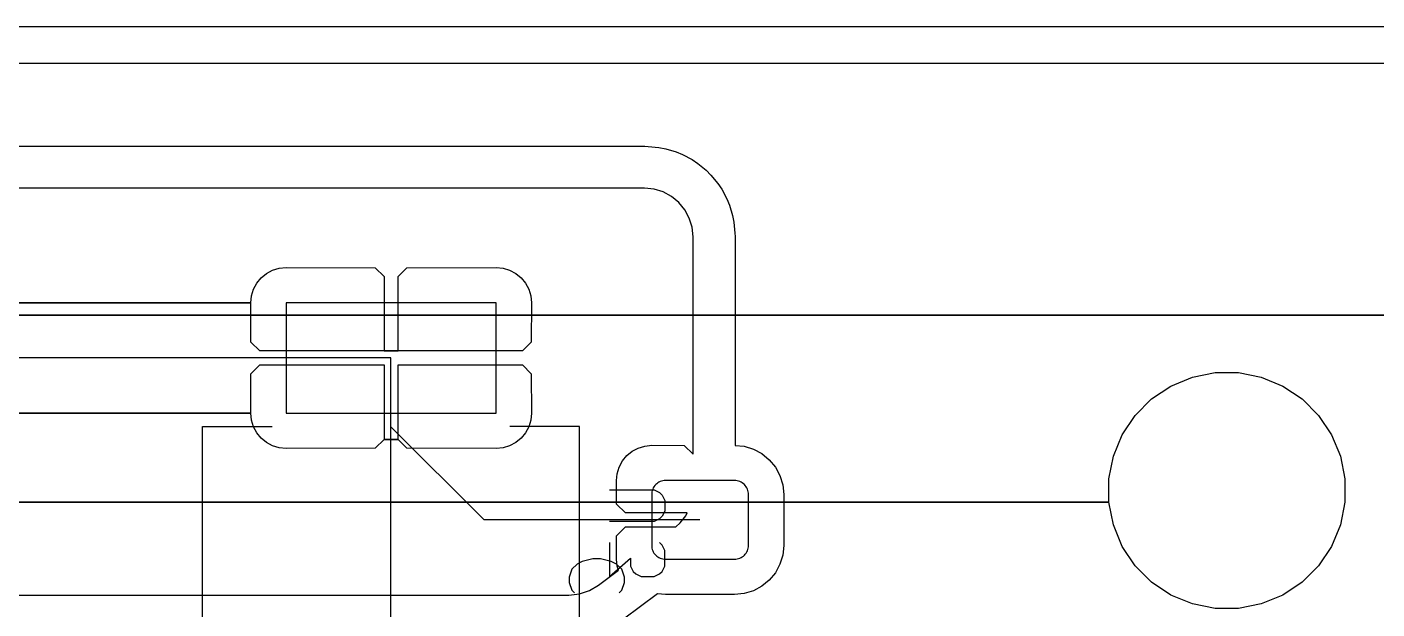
# Model space of a CAD drawing. Extents: x 169 to 33241, y 66 to 35500.
# Drawn here: x 11352 to 20966, y 31350 to 35500 of the extents above; entities that cross this region are included whole.
import ezdxf

# ---------------------------------------------------------------- set-up
doc = ezdxf.new("R2010")
doc.units = 0

msp = doc.modelspace()

# ---------------------------------------------------------------- linework, layer by layer
at = {"layer": 'Layer 1'}
for p, q in [((31241, 35500), (3744, 35500)), ((31231.5, 35240.2), (3756.51, 35240.2)), ((31231.5, 35240.2), (3756.51, 35240.2)), ((8438.64, 34650), (15751.2, 34650)), ((15751.2, 34650), (15775.7, 34648.8)), ((15775.7, 34648.8), (15852.5, 34641.2)), ((15852.5, 34641.2), (15900.6, 34631.7)), ((15900.6, 34631.7), (15974.5, 34609.3)), ((15974.5, 34609.3), (16019.7, 34590.5)), ((16019.7, 34590.5), (16087.8, 34554.1)), ((16087.8, 34554.1), (16128.6, 34526.9)), ((16128.6, 34526.9), (16188.2, 34477.9)), ((16188.2, 34477.9), (16222.9, 34443.3)), ((16222.9, 34443.3), (16271.8, 34383.6)), ((15748.8, 34350), (8441.09, 34350)), ((15818.2, 34343.2), (15748.8, 34350)), ((15882.7, 34323.6), (15818.2, 34343.2)), ((15942.1, 34291.9), (15882.7, 34323.6)), ((16271.8, 34383.6), (16299.1, 34342.9)), ((16299.1, 34342.9), (16335.4, 34274.8)), ((15994.1, 34249.2), (15942.1, 34291.9)), ((16036.8, 34197.1), (15994.1, 34249.2)), ((16335.4, 34274.8), (16354.2, 34229.5)), ((16354.2, 34229.5), (16376.6, 34155.7)), ((16068.6, 34137.7), (16036.8, 34197.1)), ((16088.1, 34073.3), (16068.6, 34137.7)), ((16376.6, 34155.7), (16386.2, 34107.6)), ((16094.9, 34003.8), (16088.1, 34073.3)), ((16386.2, 34107.6), (16393.7, 34030.8)), ((16094.9, 32516.1), (16094.9, 34003.8)), ((16393.7, 34030.8), (16394.9, 34006.3)), ((16394.9, 34006.3), (16394.9, 33444.8)), ((13057.3, 33742.7), (13100.8, 33765.9)), ((13100.8, 33765.9), (13147.9, 33780.2)), ((13147.9, 33780.2), (13196.9, 33785.1)), ((13196.9, 33785.1), (13832.4, 33783.9)), ((13832.4, 33783.9), (13894.9, 33721.4)), ((13994.9, 33721.4), (14057.4, 33783.9)), ((14057.4, 33783.9), (14693, 33785.1)), ((14693, 33785.1), (14742, 33780.2)), ((14742, 33780.2), (14789.1, 33765.9)), ((14789.1, 33765.9), (14832.5, 33742.7)), ((12964.8, 33630), (12988, 33673.4)), ((12988, 33673.4), (13019.3, 33711.5)), ((13019.3, 33711.5), (13057.3, 33742.7)), ((13894.9, 33721.4), (13894.9, 33190.2)), ((13994.9, 33190.2), (13994.9, 33721.4)), ((14832.5, 33742.7), (14870.6, 33711.5)), ((14870.6, 33711.5), (14901.8, 33673.4)), ((14901.8, 33673.4), (14925.1, 33630)), ((12945.7, 33533.9), (12950.5, 33582.9)), ((12950.5, 33582.9), (12964.8, 33630)), ((14925.1, 33630), (14939.4, 33582.9)), ((14939.4, 33582.9), (14944.2, 33533.9)), ((8094.94, 33533.9), (12945.7, 33533.9)), ((12945.7, 33533.9), (8094.94, 33533.9)), ((12946.9, 33252.7), (12945.7, 33533.9)), ((14693, 33533.9), (13196.9, 33533.9)), ((13196.9, 33533.9), (13196.9, 32746.5)), ((14693, 33533.9), (13196.9, 33533.9)), ((13196.9, 33533.9), (13196.9, 32746.5)), ((14693, 32746.5), (14693, 33533.9)), ((14693, 32746.5), (14693, 33533.9)), ((14944.2, 33533.9), (14943, 33252.7)), ((4593.36, 33444.8), (30392.6, 33444.8)), ((30392.6, 33444.8), (4593.36, 33444.8)), ((16394.9, 33444.8), (30392.6, 33444.8)), ((30392.6, 33444.8), (16394.9, 33444.8)), ((16394.9, 33444.8), (16394.9, 32517)), ((13009.4, 33190.2), (12946.9, 33252.7)), ((13894.9, 33190.2), (13009.4, 33190.2)), ((13894.9, 33190.2), (13994.9, 33190.2)), ((13994.9, 33190.2), (13894.9, 33190.2)), ((14880.5, 33190.2), (13994.9, 33190.2)), ((14943, 33252.7), (14880.5, 33190.2)), ((13944, 33140), (5185, 33140)), ((12946.9, 33027.7), (13009.4, 33090.2)), ((13009.4, 33090.2), (13894.9, 33090.2)), ((13894.9, 33090.2), (13894.9, 32559)), ((13944, 30659), (13944, 33140)), ((13944, 32648), (13944, 33140)), ((13994.9, 32559), (13994.9, 33090.2)), ((13994.9, 33090.2), (14880.5, 33090.2)), ((14880.5, 33090.2), (14943, 33027.7)), ((12945.7, 32746.5), (12946.9, 33027.7)), ((14943, 33027.7), (14944.2, 32746.5)), ((19498.4, 32939.8), (19651.3, 33003.1)), ((19498.4, 32939.8), (19651.3, 33003.1)), ((19651.3, 33003.1), (19813.7, 33035.4)), ((19651.3, 33003.1), (19813.7, 33035.4)), ((19813.7, 33035.4), (19979.3, 33035.4)), ((19813.7, 33035.4), (19979.3, 33035.4)), ((19979.3, 33035.4), (20141.7, 33003.1)), ((19979.3, 33035.4), (20141.7, 33003.1)), ((20141.7, 33003.1), (20294.7, 32939.8)), ((20141.7, 33003.1), (20294.7, 32939.8)), ((19360.7, 32847.8), (19498.4, 32939.8)), ((19360.7, 32847.8), (19498.4, 32939.8)), ((20294.7, 32939.8), (20432.3, 32847.8)), ((20294.7, 32939.8), (20432.3, 32847.8)), ((19243.6, 32730.7), (19360.7, 32847.8)), ((19243.6, 32730.7), (19360.7, 32847.8)), ((20432.3, 32847.8), (20549.4, 32730.7)), ((20432.3, 32847.8), (20549.4, 32730.7)), ((8094.94, 32746.5), (12945.7, 32746.5)), ((12945.7, 32746.5), (8094.94, 32746.5)), ((12950.5, 32697.4), (12945.7, 32746.5)), ((12964.8, 32650.3), (12950.5, 32697.4)), ((13196.9, 32746.5), (14693, 32746.5)), ((13196.9, 32746.5), (14693, 32746.5)), ((14939.4, 32697.4), (14925.1, 32650.3)), ((14944.2, 32746.5), (14939.4, 32697.4)), ((19151.6, 32593), (19243.6, 32730.7)), ((19151.6, 32593), (19243.6, 32730.7)), ((20549.4, 32730.7), (20641.4, 32593)), ((20549.4, 32730.7), (20641.4, 32593)), ((12602, 32651), (13098, 32651)), ((12602, 31171), (12602, 32651)), ((12988, 32606.9), (12964.8, 32650.3)), ((13019.3, 32568.8), (12988, 32606.9)), ((14607, 31985), (13944, 32648)), ((15287, 32651), (14791, 32651)), ((14901.8, 32606.9), (14870.6, 32568.8)), ((14925.1, 32650.3), (14901.8, 32606.9)), ((15287, 30285), (15287, 32651)), ((19088.3, 32440.1), (19151.6, 32593)), ((19088.3, 32440.1), (19151.6, 32593)), ((20641.4, 32593), (20704.8, 32440.1)), ((20641.4, 32593), (20704.8, 32440.1)), ((13057.3, 32537.6), (13019.3, 32568.8)), ((13100.8, 32514.4), (13057.3, 32537.6)), ((13147.9, 32500.1), (13100.8, 32514.4)), ((13196.9, 32495.2), (13147.9, 32500.1)), ((13832.4, 32496.5), (13196.9, 32495.2)), ((13894.9, 32559), (13832.4, 32496.5)), ((13894.9, 32559), (13994.9, 32559)), ((13994.9, 32559), (13894.9, 32559)), ((14057.4, 32496.5), (13994.9, 32559)), ((14693, 32495.2), (14057.4, 32496.5)), ((14742, 32500.1), (14693, 32495.2)), ((14789.1, 32514.4), (14742, 32500.1)), ((14832.5, 32537.6), (14789.1, 32514.4)), ((14870.6, 32568.8), (14832.5, 32537.6)), ((15660.9, 32475), (15704.3, 32498.2)), ((15704.3, 32498.2), (15751.4, 32512.5)), ((15751.4, 32512.5), (15800.4, 32517.4)), ((15800.4, 32517.4), (16032.4, 32516.1)), ((16032.4, 32516.1), (16094.9, 32453.6)), ((16094.9, 32453.6), (16094.9, 32516.1)), ((16094.9, 32516.1), (16094.9, 32516.1)), ((16394.9, 32517), (16459.2, 32510.6)), ((16459.2, 32510.6), (16524.8, 32490.7)), ((15568.4, 32362.3), (15591.6, 32405.7)), ((15591.6, 32405.7), (15622.8, 32443.8)), ((15622.8, 32443.8), (15660.9, 32475)), ((16524.8, 32490.7), (16585.2, 32458.4)), ((16585.2, 32458.4), (16638.2, 32414.9)), ((16638.2, 32414.9), (16681.7, 32362)), ((19056, 32277.7), (19088.3, 32440.1)), ((19056, 32277.7), (19088.3, 32440.1)), ((20704.8, 32440.1), (20737.1, 32277.7)), ((20704.8, 32440.1), (20737.1, 32277.7)), ((15549.2, 32266.1), (15554.1, 32315.2)), ((15554.1, 32315.2), (15568.4, 32362.3)), ((16681.7, 32362), (16714, 32301.5)), ((15550.4, 32098.1), (15549.2, 32266.1)), ((15812.1, 32214.1), (15807.9, 32205.4)), ((15812.1, 32214.1), (15807.9, 32205.4)), ((15817, 32222.4), (15812.1, 32214.1)), ((15817, 32222.4), (15812.1, 32214.1)), ((15822.8, 32230.2), (15817, 32222.4)), ((15822.8, 32230.2), (15817, 32222.4)), ((15829.3, 32237.3), (15822.8, 32230.2)), ((15829.3, 32237.3), (15822.8, 32230.2)), ((15836.4, 32243.8), (15829.3, 32237.3)), ((15836.4, 32243.8), (15829.3, 32237.3)), ((15844.2, 32249.6), (15836.4, 32243.8)), ((15844.2, 32249.6), (15836.4, 32243.8)), ((15852.5, 32254.5), (15844.2, 32249.6)), ((15852.5, 32254.5), (15844.2, 32249.6)), ((15861.2, 32258.6), (15852.5, 32254.5)), ((15861.2, 32258.6), (15852.5, 32254.5)), ((15870.3, 32261.9), (15861.2, 32258.6)), ((15870.3, 32261.9), (15861.2, 32258.6)), ((15879.7, 32264.3), (15870.3, 32261.9)), ((15879.7, 32264.3), (15870.3, 32261.9)), ((15889.2, 32265.7), (15879.7, 32264.3)), ((15889.2, 32265.7), (15879.7, 32264.3)), ((15898.9, 32266.1), (15889.2, 32265.7)), ((15898.9, 32266.1), (15889.2, 32265.7)), ((16391, 32266.1), (15898.9, 32266.1)), ((16391, 32266.1), (15898.9, 32266.1)), ((16400.6, 32265.7), (16391, 32266.1)), ((16400.6, 32265.7), (16391, 32266.1)), ((16410.2, 32264.3), (16400.6, 32265.7)), ((16410.2, 32264.3), (16400.6, 32265.7)), ((16419.6, 32261.9), (16410.2, 32264.3)), ((16419.6, 32261.9), (16410.2, 32264.3)), ((16428.7, 32258.6), (16419.6, 32261.9)), ((16428.7, 32258.6), (16419.6, 32261.9)), ((16437.4, 32254.5), (16428.7, 32258.6)), ((16437.4, 32254.5), (16428.7, 32258.6)), ((16445.7, 32249.6), (16437.4, 32254.5)), ((16445.7, 32249.6), (16437.4, 32254.5)), ((16453.4, 32243.8), (16445.7, 32249.6)), ((16453.4, 32243.8), (16445.7, 32249.6)), ((16460.6, 32237.3), (16453.4, 32243.8)), ((16460.6, 32237.3), (16453.4, 32243.8)), ((16467.1, 32230.2), (16460.6, 32237.3)), ((16467.1, 32230.2), (16460.6, 32237.3)), ((16472.8, 32222.4), (16467.1, 32230.2)), ((16472.8, 32222.4), (16467.1, 32230.2)), ((16477.8, 32214.1), (16472.8, 32222.4)), ((16477.8, 32214.1), (16472.8, 32222.4)), ((16481.9, 32205.4), (16477.8, 32214.1)), ((16481.9, 32205.4), (16477.8, 32214.1)), ((16714, 32301.5), (16733.9, 32235.9)), ((16733.9, 32235.9), (16740.6, 32167.7)), ((19056, 32112.1), (19056, 32277.7)), ((19056, 32112.1), (19056, 32277.7)), ((20737.1, 32277.7), (20737.1, 32112.1)), ((20737.1, 32277.7), (20737.1, 32112.1)), ((2004.78, 32112.1), (19056, 32112.1)), ((19056, 32112.1), (2004.78, 32112.1)), ((15500, 32199), (15819, 32199)), ((15800.9, 32177.4), (15800.4, 32167.7)), ((15800.9, 32177.4), (15800.4, 32167.7)), ((15800.4, 32167.7), (15800.4, 31803.5)), ((15800.4, 32167.7), (15800.4, 31803.5)), ((15802.3, 32186.9), (15800.9, 32177.4)), ((15802.3, 32186.9), (15800.9, 32177.4)), ((15804.7, 32196.3), (15802.3, 32186.9)), ((15804.7, 32196.3), (15802.3, 32186.9)), ((15807.9, 32205.4), (15804.7, 32196.3)), ((15807.9, 32205.4), (15804.7, 32196.3)), ((15819, 32199), (15857, 32181)), ((15857, 32181), (15875, 32162)), ((15875, 32162), (15894, 32124)), ((15894, 32124), (15894, 32049)), ((16485.2, 32196.3), (16481.9, 32205.4)), ((16485.2, 32196.3), (16481.9, 32205.4)), ((16487.5, 32186.9), (16485.2, 32196.3)), ((16487.5, 32186.9), (16485.2, 32196.3)), ((16489, 32177.4), (16487.5, 32186.9)), ((16489, 32177.4), (16487.5, 32186.9)), ((16489.4, 32167.7), (16489, 32177.4)), ((16489.4, 32167.7), (16489, 32177.4)), ((16489.4, 31803.5), (16489.4, 32167.7)), ((16489.4, 31803.5), (16489.4, 32167.7)), ((16740.6, 32167.7), (16740.6, 32112.1)), ((16740.6, 32112.1), (19056, 32112.1)), ((19056, 32112.1), (16740.6, 32112.1)), ((16740.6, 32112.1), (16740.6, 31803.5)), ((19088.3, 31949.7), (19056, 32112.1)), ((19088.3, 31949.7), (19056, 32112.1)), ((20737.1, 32112.1), (20704.8, 31949.7)), ((20737.1, 32112.1), (20704.8, 31949.7)), ((15612.9, 32035.6), (15550.4, 32098.1)), ((16053, 32035.6), (15612.9, 32035.6)), ((15894, 32049), (15875, 32012)), ((16004.5, 31964.8), (16042.9, 32015.5)), ((16042.9, 32015.5), (16053, 32035.6)), ((16144, 31985), (14607, 31985)), ((15819, 31974), (15500, 31974)), ((15550.4, 31873.1), (15612.9, 31935.6)), ((15612.9, 31935.6), (15972.3, 31935.6)), ((15857, 31993), (15819, 31974)), ((15875, 32012), (15857, 31993)), ((15972.3, 31935.6), (16004.5, 31964.8)), ((19151.6, 31796.7), (19088.3, 31949.7)), ((19151.6, 31796.7), (19088.3, 31949.7)), ((20704.8, 31949.7), (20641.4, 31796.7)), ((20704.8, 31949.7), (20641.4, 31796.7)), ((15500, 31825), (15500, 31581)), ((15549.2, 31705.1), (15550.4, 31873.1)), ((15875, 31806), (15857, 31825)), ((15800.4, 31803.5), (15800.9, 31793.9)), ((15800.4, 31803.5), (15800.9, 31793.9)), ((15800.9, 31793.9), (15802.3, 31784.3)), ((15800.9, 31793.9), (15802.3, 31784.3)), ((15802.3, 31784.3), (15804.7, 31775)), ((15802.3, 31784.3), (15804.7, 31775)), ((15804.7, 31775), (15807.9, 31765.9)), ((15804.7, 31775), (15807.9, 31765.9)), ((15807.9, 31765.9), (15812.1, 31757.1)), ((15807.9, 31765.9), (15812.1, 31757.1)), ((15812.1, 31757.1), (15817, 31748.9)), ((15812.1, 31757.1), (15817, 31748.9)), ((15817, 31748.9), (15822.8, 31741.1)), ((15817, 31748.9), (15822.8, 31741.1)), ((15822.8, 31741.1), (15829.3, 31733.9)), ((15822.8, 31741.1), (15829.3, 31733.9)), ((15829.3, 31733.9), (15836.4, 31727.5)), ((15829.3, 31733.9), (15836.4, 31727.5)), ((15836.4, 31727.5), (15844.2, 31721.7)), ((15836.4, 31727.5), (15844.2, 31721.7)), ((15894, 31768), (15875, 31806)), ((15894, 31656), (15894, 31768)), ((16445.7, 31721.7), (16453.4, 31727.5)), ((16445.7, 31721.7), (16453.4, 31727.5)), ((16453.4, 31727.5), (16460.6, 31733.9)), ((16453.4, 31727.5), (16460.6, 31733.9)), ((16460.6, 31733.9), (16467.1, 31741.1)), ((16460.6, 31733.9), (16467.1, 31741.1)), ((16467.1, 31741.1), (16472.8, 31748.9)), ((16467.1, 31741.1), (16472.8, 31748.9)), ((16472.8, 31748.9), (16477.8, 31757.1)), ((16472.8, 31748.9), (16477.8, 31757.1)), ((16477.8, 31757.1), (16481.9, 31765.9)), ((16477.8, 31757.1), (16481.9, 31765.9)), ((16481.9, 31765.9), (16485.2, 31775)), ((16481.9, 31765.9), (16485.2, 31775)), ((16485.2, 31775), (16487.5, 31784.3)), ((16485.2, 31775), (16487.5, 31784.3)), ((16487.5, 31784.3), (16489, 31793.9)), ((16487.5, 31784.3), (16489, 31793.9)), ((16489, 31793.9), (16489.4, 31803.5)), ((16489, 31793.9), (16489.4, 31803.5)), ((16733.9, 31735.3), (16714, 31669.7)), ((16740.6, 31803.5), (16733.9, 31735.3)), ((19243.6, 31659.1), (19151.6, 31796.7)), ((19243.6, 31659.1), (19151.6, 31796.7)), ((20641.4, 31796.7), (20549.4, 31659.1)), ((20641.4, 31796.7), (20549.4, 31659.1)), ((15231, 31634), (15212, 31578)), ((15269, 31671), (15231, 31634)), ((15306, 31690), (15269, 31671)), ((15381, 31709), (15306, 31690)), ((15437, 31709), (15381, 31709)), ((15512, 31690), (15437, 31709)), ((15500, 31581), (15650, 31712)), ((15550, 31671), (15512, 31690)), ((15554.1, 31656.1), (15549.2, 31705.1)), ((15587, 31634), (15550, 31671)), ((15563.2, 31626.2), (15554.1, 31656.1)), ((15606, 31578), (15587, 31634)), ((15650, 31712), (15650, 31656)), ((15650, 31656), (15669, 31618)), ((15844.2, 31721.7), (15852.5, 31716.7)), ((15844.2, 31721.7), (15852.5, 31716.7)), ((15852.5, 31716.7), (15861.2, 31712.6)), ((15852.5, 31716.7), (15861.2, 31712.6)), ((15861.2, 31712.6), (15870.3, 31709.4)), ((15861.2, 31712.6), (15870.3, 31709.4)), ((15870.3, 31709.4), (15879.7, 31707)), ((15870.3, 31709.4), (15879.7, 31707)), ((15875, 31618), (15894, 31656)), ((15879.7, 31707), (15889.2, 31705.6)), ((15879.7, 31707), (15889.2, 31705.6)), ((15889.2, 31705.6), (15898.9, 31705.1)), ((15889.2, 31705.6), (15898.9, 31705.1)), ((15898.9, 31705.1), (16391, 31705.1)), ((15898.9, 31705.1), (16391, 31705.1)), ((16391, 31705.1), (16400.6, 31705.6)), ((16391, 31705.1), (16400.6, 31705.6)), ((16400.6, 31705.6), (16410.2, 31707)), ((16400.6, 31705.6), (16410.2, 31707)), ((16410.2, 31707), (16419.6, 31709.4)), ((16410.2, 31707), (16419.6, 31709.4)), ((16419.6, 31709.4), (16428.7, 31712.6)), ((16419.6, 31709.4), (16428.7, 31712.6)), ((16428.7, 31712.6), (16437.4, 31716.7)), ((16428.7, 31712.6), (16437.4, 31716.7)), ((16437.4, 31716.7), (16445.7, 31721.7)), ((16437.4, 31716.7), (16445.7, 31721.7)), ((16714, 31669.7), (16681.7, 31609.3)), ((19360.7, 31542), (19243.6, 31659.1)), ((19360.7, 31542), (19243.6, 31659.1)), ((20549.4, 31659.1), (20432.3, 31542)), ((20549.4, 31659.1), (20432.3, 31542)), ((15212, 31578), (15212, 31540)), ((15212, 31540), (15231, 31484)), ((15422.1, 31520.3), (15563.2, 31626.2)), ((15587, 31484), (15606, 31540)), ((15606, 31540), (15606, 31578)), ((15669, 31618), (15688, 31600)), ((15688, 31600), (15725, 31581)), ((15725, 31581), (15819, 31581)), ((15819, 31581), (15857, 31600)), ((15857, 31600), (15875, 31618)), ((16638.2, 31556.3), (16585.2, 31512.8)), ((16681.7, 31609.3), (16638.2, 31556.3)), ((19498.4, 31450), (19360.7, 31542)), ((19498.4, 31450), (19360.7, 31542)), ((20432.3, 31542), (20294.7, 31450)), ((20432.3, 31542), (20294.7, 31450)), ((10388.6, 31450), (15211, 31450)), ((15211, 31450), (15286.8, 31458.2)), ((15231, 31484), (15250, 31465)), ((15286.8, 31458.2), (15356.6, 31481.4)), ((15356.6, 31481.4), (15422.1, 31520.3)), ((15569, 31465), (15587, 31484)), ((15841.1, 31459.6), (15599.9, 31278.7)), ((15898.9, 31453.9), (15841.1, 31459.6)), ((16391, 31453.9), (15898.9, 31453.9)), ((16459.2, 31460.6), (16391, 31453.9)), ((16524.8, 31480.5), (16459.2, 31460.6)), ((16585.2, 31512.8), (16524.8, 31480.5)), ((19651.3, 31386.6), (19498.4, 31450)), ((19651.3, 31386.6), (19498.4, 31450)), ((20294.7, 31450), (20141.7, 31386.6)), ((20294.7, 31450), (20141.7, 31386.6)), ((19813.7, 31354.3), (19651.3, 31386.6)), ((19813.7, 31354.3), (19651.3, 31386.6)), ((19979.3, 31354.3), (19813.7, 31354.3)), ((19979.3, 31354.3), (19813.7, 31354.3)), ((20141.7, 31386.6), (19979.3, 31354.3)), ((20141.7, 31386.6), (19979.3, 31354.3))]:
    msp.add_line(p, q, dxfattribs=at)

doc.saveas('drawing.dxf')
